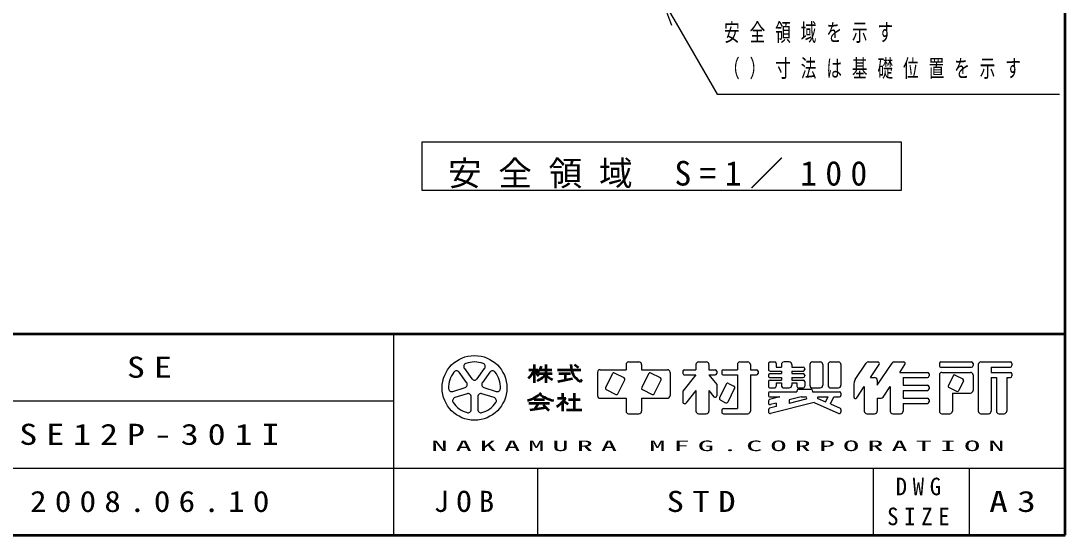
# Model space of a CAD drawing. Units: millimetres at full size; details may follow other scales. Extents: x -7816 to 0, y -1239 to 5340.
# Drawn here: x -2177 to 0, y 0 to 1073 of the extents above; entities that cross this region are included whole.
import ezdxf

# ---------------------------------------------------------------- set-up
doc = ezdxf.new("R2010")
doc.units = ezdxf.units.MM
doc.layers.add('A3図枠', color=7, linetype='Continuous', lineweight=25)
doc.layers.add('補助', color=2, linetype='Continuous', lineweight=13)
doc.layers.add('図面プロファイル', color=7, linetype='Continuous')
doc.styles.add('ＭＳ ゴシック', font='')
doc.styles.get('ＭＳ ゴシック').set_extended_font_data('MS Gothic')

msp = doc.modelspace()

# ---------------------------------------------------------------- linework, layer by layer
at = {"layer": 'A3図枠', "lineweight": 50}
for p, q in [((0, 0), (0, 5340)), ((-7700, 420), (0, 420)), ((-1107.22, 355.866), (-1107.22, 318.066)), ((-1082.92, 355.866), (-1082.92, 318.066)), ((-1014.371, 349.339), (-1023.194, 355.22)), ((-1118.02, 345.066), (-1099.12, 345.066)), ((-1098.31, 336.966), (-1069.42, 336.966)), ((-1095.372, 345.066), (-1070.5, 345.066)), ((-1058.62, 345.066), (-1010.02, 345.066)), ((-1055.92, 336.966), (-1031.62, 336.966)), ((-1042.42, 336.966), (-1042.42, 323.466)), ((-1057.773, 320.395), (-1027.066, 326.537)), ((-1058.62, 285.666), (-1041.024, 285.666)), ((-1047.82, 296.466), (-1047.82, 285.666)), ((-1023.52, 296.466), (-1023.52, 261.366)), ((-1118.02, 275.676), (-1074.82, 275.676)), ((-1115.301, 261.349), (-1082.252, 266.071)), ((-1107.22, 282.966), (-1085.62, 282.966)), ((-1097.984, 275.676), (-1105.775, 262.71)), ((-1088.32, 272.139), (-1076.197, 260.016)), ((-1047.82, 278.198), (-1047.82, 258.666)), ((-1046.809, 279.209), (-1035.923, 272.924)), ((-1039.72, 261.366), (-1007.32, 261.366)), ((-1035.67, 282.966), (-1011.37, 282.966)), ((-7700, 0), (0, 0))]:
    msp.add_line(p, q, dxfattribs=at)
at = {"layer": 'A3図枠', "color": 211}
for p, q in [((-1400, 420), (-1400, 0)), ((-3750, 280), (-1400, 280)), ((-4850, 140), (0, 140)), ((-400, 140), (-400, 0))]:
    msp.add_line(p, q, dxfattribs=at)
at = {"layer": 'A3図枠'}
for p, q in [((-915.52, 355.866), (-915.52, 345.066)), ((-910.12, 361.266), (-888.52, 361.266)), ((-883.12, 355.866), (-883.12, 345.066)), ((-769.72, 355.866), (-769.72, 345.066)), ((-764.32, 361.266), (-748.12, 361.266)), ((-742.72, 355.866), (-742.72, 345.066)), ((-683.32, 355.866), (-683.32, 345.066)), ((-677.92, 361.266), (-661.72, 361.266)), ((-656.32, 355.866), (-656.32, 345.066)), ((-618.52, 358.026), (-618.52, 345.606)), ((-615.28, 361.266), (-605.56, 361.266)), ((-602.32, 358.026), (-602.32, 350.466)), ((-602.32, 350.466), (-591.52, 350.466)), ((-591.52, 355.866), (-591.52, 350.466)), ((-575.32, 361.266), (-586.12, 361.266)), ((-569.92, 355.866), (-569.92, 350.466)), ((-569.92, 350.466), (-546.16, 350.466)), ((-532.12, 355.866), (-532.12, 312.666)), ((-526.72, 361.266), (-510.52, 361.266)), ((-505.12, 355.866), (-505.12, 312.666)), ((-494.32, 355.866), (-494.32, 312.666)), ((-488.92, 361.266), (-472.72, 361.266)), ((-467.32, 355.866), (-467.32, 312.666)), ((-437.599, 324.847), (-414.923, 358.861)), ((-410.43, 361.266), (-390.574, 361.266)), ((-406.12, 328.866), (-387.878, 356.229)), ((-391.72, 312.666), (-360.923, 358.861)), ((-356.43, 361.266), (-336.574, 361.266)), ((-344.92, 339.666), (-333.878, 356.229)), ((-262.12, 358.026), (-262.12, 353.706)), ((-258.88, 361.266), (-195.16, 361.266)), ((-258.88, 350.466), (-195.16, 350.466)), ((-191.92, 358.026), (-191.92, 353.706)), ((-181.12, 355.866), (-181.12, 258.666)), ((-175.72, 361.266), (-114.16, 361.266)), ((-154.12, 350.466), (-154.12, 339.666)), ((-154.12, 350.466), (-114.16, 350.466)), ((-110.92, 358.026), (-110.92, 353.706)), ((-1247.802, 318.331), (-1263.496, 339.931)), ((-1252.574, 347.866), (-1236.881, 326.266)), ((-1225.959, 326.266), (-1210.266, 347.866)), ((-1199.344, 339.931), (-1215.037, 318.331)), ((-974.92, 339.666), (-974.92, 291.066)), ((-969.52, 345.066), (-915.52, 345.066)), ((-943.969, 336.768), (-958.351, 308.004)), ((-919.498, 328.155), (-939.622, 338.217)), ((-883.12, 345.066), (-829.12, 345.066)), ((-868.369, 336.768), (-882.751, 308.004)), ((-843.898, 328.155), (-864.022, 338.217)), ((-823.72, 339.666), (-823.72, 291.066)), ((-796.72, 341.826), (-796.72, 337.506)), ((-769.72, 334.266), (-796.72, 300.516)), ((-793.48, 345.066), (-769.72, 345.066)), ((-793.48, 334.266), (-769.72, 334.266)), ((-742.72, 345.066), (-729.76, 345.066)), ((-742.72, 334.266), (-726.52, 314.016)), ((-742.72, 334.266), (-729.76, 334.266)), ((-726.52, 341.826), (-726.52, 337.506)), ((-715.72, 341.826), (-715.72, 337.506)), ((-712.48, 345.066), (-683.32, 345.066)), ((-712.48, 334.266), (-683.32, 334.266)), ((-683.32, 334.266), (-683.32, 264.066)), ((-656.32, 345.066), (-643.36, 345.066)), ((-656.32, 334.266), (-656.32, 258.666)), ((-656.32, 334.266), (-643.36, 334.266)), ((-640.12, 341.826), (-640.12, 337.506)), ((-618.52, 333.726), (-618.52, 332.106)), ((-615.28, 342.366), (-591.52, 342.366)), ((-615.28, 336.966), (-591.52, 336.966)), ((-615.28, 328.866), (-591.52, 328.866)), ((-591.52, 342.366), (-591.52, 336.966)), ((-591.52, 328.866), (-591.52, 323.466)), ((-569.92, 342.366), (-546.16, 342.366)), ((-569.92, 342.366), (-569.92, 336.966)), ((-569.92, 336.966), (-546.16, 336.966)), ((-569.92, 328.866), (-546.16, 328.866)), ((-569.92, 328.866), (-569.92, 323.466)), ((-542.92, 347.226), (-542.92, 345.606)), ((-542.92, 333.726), (-542.92, 332.106)), ((-406.12, 328.866), (-397.12, 328.866)), ((-344.92, 339.666), (-286.96, 339.666)), ((-337.72, 328.866), (-286.96, 328.866)), ((-337.72, 328.866), (-337.72, 312.666)), ((-283.72, 336.426), (-283.72, 332.106)), ((-262.12, 334.266), (-262.12, 258.666)), ((-256.72, 339.666), (-197.32, 339.666)), ((-233.329, 332.448), (-243.391, 312.324)), ((-228.982, 333.897), (-213.178, 325.995)), ((-191.92, 334.266), (-191.92, 301.866)), ((-154.12, 339.666), (-114.16, 339.666)), ((-154.12, 328.866), (-143.32, 328.866)), ((-154.12, 328.866), (-154.12, 258.666)), ((-143.32, 328.866), (-143.32, 258.666)), ((-121.72, 328.866), (-114.16, 328.866)), ((-121.72, 328.866), (-121.72, 258.666)), ((-110.92, 336.426), (-110.92, 332.106)), ((-1276.57, 299.693), (-1251.177, 307.944)), ((-1211.662, 307.944), (-1186.27, 299.693)), ((-932.431, 295.044), (-918.049, 323.808)), ((-856.831, 295.044), (-842.449, 323.808)), ((-726.52, 314.016), (-726.52, 290.853)), ((-706.369, 315.168), (-720.751, 286.404)), ((-689.089, 306.528), (-703.471, 277.764)), ((-702.022, 316.617), (-690.538, 310.875)), ((-618.52, 320.226), (-618.52, 310.506)), ((-615.28, 323.466), (-591.52, 323.466)), ((-615.28, 307.266), (-605.56, 307.266)), ((-602.32, 318.066), (-591.52, 318.066)), ((-602.32, 318.066), (-602.32, 310.506)), ((-591.52, 318.066), (-591.52, 312.666)), ((-586.12, 307.266), (-575.32, 307.266)), ((-569.92, 323.466), (-546.16, 323.466)), ((-569.92, 318.066), (-569.92, 312.666)), ((-569.92, 318.066), (-559.12, 318.066)), ((-559.12, 318.066), (-559.12, 310.506)), ((-555.88, 307.266), (-546.16, 307.266)), ((-542.92, 320.226), (-542.92, 310.506)), ((-526.72, 307.266), (-510.52, 307.266)), ((-488.92, 307.266), (-472.72, 307.266)), ((-440.32, 315.861), (-440.32, 288.267)), ((-434.384, 286.47), (-418.72, 309.966)), ((-418.72, 309.966), (-418.72, 258.666)), ((-391.72, 323.466), (-391.72, 312.666)), ((-379.317, 288.071), (-364.72, 309.966)), ((-364.72, 309.966), (-364.72, 258.666)), ((-337.72, 312.666), (-286.96, 312.666)), ((-283.72, 309.426), (-283.72, 305.106)), ((-241.942, 307.977), (-226.138, 300.075)), ((-211.729, 321.648), (-221.791, 301.524)), ((-1247.006, 295.105), (-1272.398, 286.854)), ((-1238.17, 261.986), (-1238.17, 288.685)), ((-1224.67, 288.685), (-1224.67, 261.986)), ((-1190.441, 286.854), (-1215.834, 295.105)), ((-969.52, 285.666), (-915.52, 285.666)), ((-956.902, 303.657), (-936.778, 293.595)), ((-915.52, 285.666), (-915.52, 258.666)), ((-883.12, 285.666), (-829.12, 285.666)), ((-883.12, 285.666), (-883.12, 258.666)), ((-881.302, 303.657), (-861.178, 293.595)), ((-796.72, 300.516), (-796.72, 277.353)), ((-769.72, 301.866), (-790.95, 275.329)), ((-769.72, 301.866), (-769.72, 258.666)), ((-742.72, 301.866), (-732.29, 288.829)), ((-742.72, 301.866), (-742.72, 258.666)), ((-618.52, 295.926), (-618.52, 291.606)), ((-594.794, 288.366), (-616.066, 283.048)), ((-615.28, 299.166), (-559.12, 299.166)), ((-615.28, 288.366), (-594.793, 288.366)), ((-550.264, 288.366), (-575.32, 282.102)), ((-540.47, 283.579), (-575.32, 274.866)), ((-559.12, 301.326), (-559.12, 299.166)), ((-555.88, 304.566), (-529.96, 304.566)), ((-550.264, 288.366), (-541.059, 288.366)), ((-526.72, 301.326), (-526.72, 299.166)), ((-526.72, 299.166), (-470.56, 299.166)), ((-515.427, 285.266), (-499.364, 278.127)), ((-514.769, 288.366), (-494.245, 288.366)), ((-499.364, 278.127), (-494.245, 288.366)), ((-489.485, 273.736), (-482.17, 288.366)), ((-482.17, 288.366), (-470.56, 288.366)), ((-467.32, 295.926), (-467.32, 291.606)), ((-391.72, 285.666), (-383.81, 285.666)), ((-391.72, 285.666), (-391.72, 258.666)), ((-337.72, 301.866), (-337.72, 285.666)), ((-337.72, 301.866), (-286.96, 301.866)), ((-337.72, 285.666), (-286.96, 285.666)), ((-235.12, 296.466), (-235.12, 258.666)), ((-235.12, 296.466), (-197.32, 296.466)), ((-719.302, 282.057), (-707.818, 276.315)), ((-712.48, 264.066), (-683.32, 264.066)), ((-618.52, 279.905), (-618.52, 275.452)), ((-618.52, 261.536), (-618.52, 257.083)), ((-602.32, 268.116), (-616.066, 264.68)), ((-523.001, 276.813), (-614.494, 253.94)), ((-602.32, 275.352), (-614.494, 272.309)), ((-602.32, 275.352), (-602.32, 268.116)), ((-575.32, 282.102), (-575.32, 274.866)), ((-523.001, 276.813), (-471.876, 254.091)), ((-489.485, 273.736), (-469.244, 264.74)), ((-467.32, 261.779), (-467.32, 257.052)), ((-337.72, 274.866), (-337.72, 258.666)), ((-337.72, 274.866), (-286.96, 274.866)), ((-283.72, 282.426), (-283.72, 278.106)), ((-910.12, 253.266), (-888.52, 253.266)), ((-764.32, 253.266), (-748.12, 253.266)), ((-715.72, 260.826), (-715.72, 256.506)), ((-712.48, 253.266), (-661.72, 253.266)), ((-413.32, 253.266), (-397.12, 253.266)), ((-359.32, 253.266), (-343.12, 253.266)), ((-256.72, 253.266), (-240.52, 253.266)), ((-175.72, 253.266), (-159.52, 253.266)), ((-137.92, 253.266), (-127.12, 253.266)), ((-1100, 140), (-1100, 0)), ((-200, 140), (-200, 0))]:
    msp.add_line(p, q, dxfattribs=at)
msp.add_circle((-1231.42, 307.266), 67.5, dxfattribs=at)
for centre, radius, start, end in [((-1247.113, 351.834), 6.75, 109.39847, 215.99997), ((-1231.42, 307.266), 54, 70.60155, 109.39847), ((-1215.726, 351.834), 6.75, 324, 70.60155), ((-910.12, 355.866), 5.4, 89.99998, 179.99996), ((-888.52, 355.866), 5.4, 0, 89.99998), ((-764.32, 355.866), 5.4, 89.99998, 179.99996), ((-748.12, 355.866), 5.4, 0, 89.99998), ((-677.92, 355.866), 5.4, 89.99998, 179.99996), ((-661.72, 355.866), 5.4, 0, 89.99998), ((-615.28, 358.026), 3.24, 89.99998, 179.99996), ((-605.56, 358.026), 3.24, 0, 89.99998), ((-586.12, 355.866), 5.4, 89.99998, 179.99996), ((-575.32, 355.866), 5.4, 0, 89.99998), ((-546.16, 347.226), 3.24, 0, 89.99998), ((-526.72, 355.866), 5.4, 89.99998, 179.99996), ((-510.52, 355.866), 5.4, 0, 89.99998), ((-488.92, 355.866), 5.4, 89.99998, 179.99996), ((-472.72, 355.866), 5.4, 0, 89.99998), ((-410.43, 355.866), 5.4, 89.99998, 146.30984), ((-390.574, 358.026), 3.24, 326.31015, 89.99998), ((-356.43, 355.866), 5.4, 89.99998, 146.3098), ((-336.574, 358.026), 3.24, 326.31003, 89.99998), ((-258.88, 358.026), 3.24, 89.99998, 179.99996), ((-258.88, 353.706), 3.24, 179.99998, 270.00002), ((-195.16, 358.026), 3.24, 0, 89.99998), ((-195.16, 353.706), 3.24, 270.00002, 0), ((-175.72, 355.866), 5.4, 89.99998, 179.99996), ((-114.16, 358.026), 3.24, 0, 89.99998), ((-114.16, 353.706), 3.24, 270.00002, 0), ((-1231.42, 307.266), 54, 142.60154, 181.39846), ((-1268.957, 335.964), 6.75, 35.99999, 142.60154), ((-1193.883, 335.964), 6.75, 37.39846, 143.99995), ((-1231.42, 307.266), 54, 358.60155, 37.39847), ((-969.52, 339.666), 5.4, 89.99998, 179.99996), ((-941.071, 335.319), 3.24, 63.43492, 153.435), ((-920.947, 325.257), 3.24, 333.4349, 63.43487), ((-865.471, 335.319), 3.24, 63.43492, 153.435), ((-845.347, 325.257), 3.24, 333.4349, 63.43487), ((-829.12, 339.666), 5.4, 0, 89.99998), ((-793.48, 341.826), 3.24, 89.99998, 179.99996), ((-793.48, 337.506), 3.24, 179.99998, 270.00002), ((-729.76, 341.826), 3.24, 0, 89.99998), ((-729.76, 337.506), 3.24, 270.00002, 0), ((-712.48, 341.826), 3.24, 89.99998, 179.99996), ((-712.48, 337.506), 3.24, 179.99998, 270.00002), ((-643.36, 341.826), 3.24, 0, 89.99998), ((-643.36, 337.506), 3.24, 270.00002, 0), ((-615.28, 345.606), 3.24, 179.99998, 270.00002), ((-615.28, 333.726), 3.24, 89.99998, 179.99996), ((-615.28, 332.106), 3.24, 179.99998, 270.00002), ((-546.16, 345.606), 3.24, 270.00002, 0), ((-546.16, 333.726), 3.24, 0, 89.99998), ((-546.16, 332.106), 3.24, 270.00002, 0), ((-397.12, 323.466), 5.4, 0, 89.99998), ((-286.96, 336.426), 3.24, 0, 89.99998), ((-286.96, 332.106), 3.24, 270.00002, 0), ((-256.72, 334.266), 5.4, 89.99998, 179.99996), ((-230.431, 330.999), 3.24, 63.43447, 153.43474), ((-197.32, 334.266), 5.4, 0, 89.99998), ((-114.16, 336.426), 3.24, 0, 89.99998), ((-114.16, 332.106), 3.24, 270.00002, 0), ((-1278.656, 306.113), 6.75, 181.39848, 287.99997), ((-1253.263, 314.363), 6.75, 287.99998, 35.99999), ((-1231.42, 330.234), 6.75, 215.99998, 324), ((-1209.576, 314.363), 6.75, 143.99996, 251.99999), ((-1184.184, 306.113), 6.75, 252.00001, 358.60156), ((-955.453, 306.555), 3.24, 153.43495, 243.43485), ((-879.853, 306.555), 3.24, 153.43495, 243.43485), ((-703.471, 313.719), 3.24, 63.43487, 153.43498), ((-691.987, 307.977), 3.24, 333.43492, 63.43493), ((-615.28, 320.226), 3.24, 89.99998, 179.99996), ((-615.28, 310.506), 3.24, 179.99998, 270.00002), ((-605.56, 310.506), 3.24, 270.00002, 0), ((-586.12, 312.666), 5.4, 179.99998, 270.00002), ((-575.32, 312.666), 5.4, 270.00002, 0), ((-555.88, 310.506), 3.24, 179.99998, 270.00002), ((-546.16, 320.226), 3.24, 0, 89.99998), ((-546.16, 310.506), 3.24, 270.00002, 0), ((-526.72, 312.666), 5.4, 179.99998, 270.00002), ((-510.52, 312.666), 5.4, 270.00002, 0), ((-488.92, 312.666), 5.4, 179.99998, 270.00002), ((-472.72, 312.666), 5.4, 270.00002, 0), ((-424.12, 315.861), 16.2, 146.30999, 179.99996), ((-286.96, 309.426), 3.24, 0, 89.99998), ((-286.96, 305.106), 3.24, 270.00002, 0), ((-240.493, 310.875), 3.24, 153.43517, 243.43529), ((-214.627, 323.097), 3.24, 333.43483, 63.43447), ((-1270.312, 280.434), 6.75, 107.99999, 214.60154), ((-1244.92, 288.685), 6.75, 359.99997, 107.99999), ((-1217.92, 288.685), 6.75, 71.99997, 179.99999), ((-1192.527, 280.434), 6.75, 325.39847, 71.99996), ((-969.52, 291.066), 5.4, 179.99998, 270.00002), ((-935.329, 296.493), 3.24, 243.43498, 333.43496), ((-859.729, 296.493), 3.24, 243.43498, 333.43496), ((-829.12, 291.066), 5.4, 270.00002, 0), ((-729.76, 290.853), 3.24, 218.65962, 0), ((-717.853, 284.955), 3.24, 153.43487, 243.4348), ((-615.28, 295.926), 3.24, 89.99998, 179.99996), ((-615.28, 291.606), 3.24, 179.99998, 270.00002), ((-615.28, 279.905), 3.24, 104.03614, 179.99996), ((-555.88, 301.326), 3.24, 89.99998, 179.99996), ((-541.059, 285.936), 2.43, 284.0365, 89.99998), ((-529.96, 301.326), 3.24, 0, 89.99998), ((-514.769, 286.746), 1.62, 89.99998, 246.03817), ((-470.56, 295.926), 3.24, 0, 89.99998), ((-470.56, 291.606), 3.24, 270.00002, 0), ((-437.08, 288.267), 3.24, 179.99998, 326.30997), ((-383.81, 291.066), 5.4, 270.00002, 326.31002), ((-286.96, 282.426), 3.24, 0, 89.99998), ((-224.689, 302.973), 3.24, 243.43534, 333.4349), ((-197.32, 301.866), 5.4, 270.00002, 0), ((-1231.42, 307.266), 54, 214.60156, 253.39848), ((-1244.92, 261.986), 6.75, 253.39847, 359.99997), ((-1217.92, 261.986), 6.75, 179.99999, 286.60154), ((-1231.42, 307.266), 54, 286.60155, 325.39847), ((-793.48, 277.353), 3.24, 179.99998, 321.34037), ((-712.48, 260.826), 3.24, 89.99998, 179.99996), ((-706.369, 279.213), 3.24, 243.43487, 333.43498), ((-615.28, 275.452), 3.24, 179.99998, 284.03612), ((-615.28, 261.536), 3.24, 104.03614, 179.99996), ((-470.56, 261.779), 3.24, 0, 66.03701), ((-286.96, 278.106), 3.24, 270.00002, 0), ((-910.12, 258.666), 5.4, 179.99998, 270.00002), ((-888.52, 258.666), 5.4, 270.00002, 0), ((-764.32, 258.666), 5.4, 179.99998, 270.00002), ((-748.12, 258.666), 5.4, 270.00002, 0), ((-712.48, 256.506), 3.24, 179.99998, 270.00002), ((-661.72, 258.666), 5.4, 270.00002, 0), ((-615.28, 257.083), 3.24, 179.99998, 284.03612), ((-470.56, 257.052), 3.24, 246.03699, 0), ((-413.32, 258.666), 5.4, 179.99998, 270.00002), ((-397.12, 258.666), 5.4, 270.00002, 0), ((-359.32, 258.666), 5.4, 179.99998, 270.00002), ((-343.12, 258.666), 5.4, 270.00002, 0), ((-256.72, 258.666), 5.4, 179.99998, 270.00002), ((-240.52, 258.666), 5.4, 270.00002, 0), ((-175.72, 258.666), 5.4, 179.99998, 270.00002), ((-159.52, 258.666), 5.4, 270.00002, 0), ((-137.92, 258.666), 5.4, 179.99998, 270.00002), ((-127.12, 258.666), 5.4, 270.00002, 0)]:
    msp.add_arc(centre, radius, start, end, dxfattribs=at)
at = {"layer": 'A3図枠', "lineweight": 50}
for centre, radius, start, end in [((-1120.045, 360.941), 29.339, 313.72108, 343.54317), ((-991.26, 353.886), 39.057, 177.09472, 240.51891), ((-1149.322, 361.683), 45.692, 311.36185, 337.13638), ((-1067.664, 368.545), 46.903, 212.50346, 230.00631), ((-1127.471, 376.366), 60.681, 295.86917, 317.23866), ((-1038.368, 376.366), 60.681, 222.76131, 240.10806), ((-1030.794, 336.09), 25.984, 321.42112, 334.8249), ((-1137.96, 345.136), 66.406, 285.11261, 313.40619), ((-1055.401, 343.873), 63.84, 231.17281, 259.75506), ((-1113.2, 344.523), 93.132, 304.87257, 320.80411)]:
    msp.add_arc(centre, radius, start, end, dxfattribs=at)
at = {"layer": '補助', "lineweight": 25}
for p, q in [((-819.66, 1063.038), (-841, 1120)), ((-841, 1120), (-811, 1068.038)), ((-811, 1068.038), (-725.53, 920)), ((-725.53, 920), (-705.53, 920)), ((-705.53, 920), (-11.381, 920))]:
    msp.add_line(p, q, dxfattribs=at)
msp.add_lwpolyline([(-1341, 820), (-1341, 720), (-341, 720), (-341, 820)], close=True, dxfattribs=at)

# ---------------------------------------------------------------- texts
at = {"layer": 'A3図枠', "color": 4, "style": 'ＭＳ ゴシック'}
for s, insert, char_height, attachment_point in [('\\T1.5;\\W2.25;NAKAMURA\\~MFG.CORPORATION', (-1321.257, 175), 21.99, 7), ('\\T1.5;\\W0.95;DWG', (-300, 101.25), 36.66, 5), ('\\T1.5;\\W1.05;JOB', (-1245.523, 70.101), 43.99, 5), ('\\T1.5;\\W1.3;A3', (-100, 70), 43.99, 5), ('\\T1.5;\\W0.95;SIZE', (-300, 38.75), 36.66, 5)]:
    msp.add_mtext(s, dxfattribs=dict(at, insert=insert, char_height=char_height, attachment_point=attachment_point))
at = {"layer": '図面プロファイル', "char_height": 43.99, "attachment_point": 5, "style": 'ＭＳ ゴシック'}
for s, insert in [('\\T1.5;\\W1.25;SE', (-1900, 350)), ('\\T1.5;\\W1.25;SE12P-301I', (-1900, 210)), ('\\T1.5;\\W1.15;2008.06.10', (-1900, 70)), ('\\T1.5;\\W1.2;STD', (-750, 70))]:
    msp.add_mtext(s, dxfattribs=dict(at, insert=insert))
at = {"layer": '補助', "style": 'ＭＳ ゴシック'}
for s, insert, char_height, attachment_point in [('\\T1.64;\\W0.65;安全領域を示す', (-711.03, 1067.5), 36.66, 1), ('\\T1.64;\\W0.65;（）寸法は基礎位置を示す', (-711.03, 992.5), 36.66, 1), ('\\T1.5;安全領域\\~S=1／100', (-841, 723.333), 51.32, 8)]:
    msp.add_mtext(s, dxfattribs=dict(at, insert=insert, char_height=char_height, attachment_point=attachment_point))

doc.saveas('drawing.dxf')
